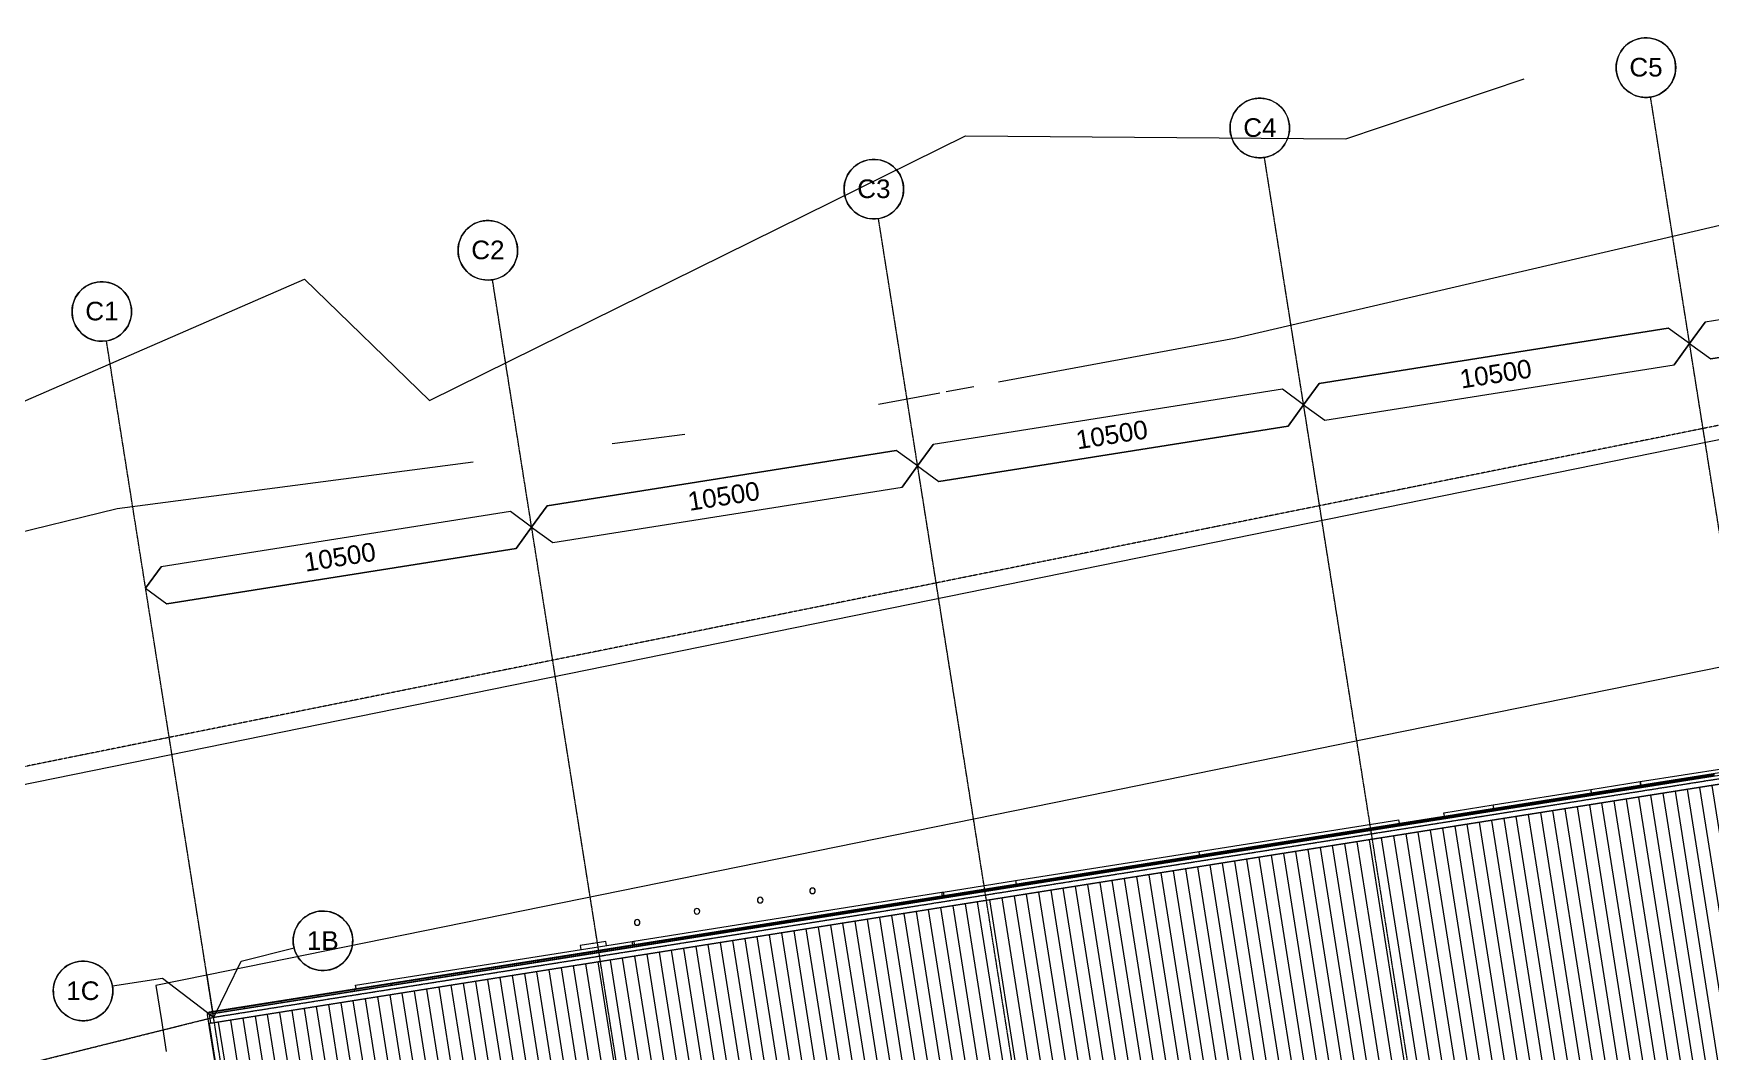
# Model space of a CAD drawing. Header units: millimetres. Extents: x -2355745 to -2216356, y 3958910 to 4068440.
# Drawn here: x -2330832 to -2285777, y 4037610 to 4064945 of the extents above; entities that cross this region are included whole.
import ezdxf

# ---------------------------------------------------------------- set-up
doc = ezdxf.new("R2010")
doc.units = ezdxf.units.MM
doc.linetypes.add('AEC_Double Dash', pattern=[39, 15, -4, 6, -4, 6, -4])
doc.linetypes.add('Grid Line', pattern=[21, 12, -3, 3, -3])
for name, color, linetype, lineweight in [('A-ANNO-NOTE', 131, 'Continuous', 5), ('A-DETL-GENF', 92, 'Continuous', 5), ('A-FLOR', 192, 'Continuous', 5), ('A-GENM', 13, 'Continuous', 5), ('A-ROOF', 132, 'Continuous', 5), ('A-ROOF-OTLN', 132, 'Continuous', 5), ('A-ROOF-PATT', 132, 'Continuous', 5), ('A-WALL', 113, 'Continuous', 5), ('C-PROP-LINE', 91, 'AEC_Double Dash', 13), ('C-TOPO', 7, 'Continuous', 5), ('F-FIRE', 13, 'Continuous', 5), ('Q-SPCQ', 91, 'Continuous', 5), ('S-GRID', 1, 'Continuous', 5), ('S-GRID-IDEN', 1, 'Continuous', 5)]:
    doc.layers.add(name, color=color, linetype=linetype, lineweight=lineweight)
doc.styles.add('Arial', font='arial.ttf', dxfattribs={"height": 500})

# ---------------------------------------------------------------- blocks, each defined once
blk = doc.blocks.new('Hydrant_double6 - Hydrant_double-1019398-ROOF - Part B')
at = {"layer": 'F-FIRE'}
for p, q in [((-2397509, 3973380), (-2398171, 3973152)), ((-2398171, 3973152), (-2398135, 3973047)), ((-2397473, 3973275), (-2397509, 3973380))]:
    blk.add_line(p, q, dxfattribs=at)
blk.add_arc((-2397820, 3973209), 60, 99.2863, 118.7145, dxfattribs=at)
blk = doc.blocks.new('Roof Gutters3 - Roof Gutters-1885272-ROOF - Part B')
at = {"layer": 'A-ROOF'}
for p, q in [((-2326112, 4038326), (-2326110, 4038327)), ((-2325880, 4036852), (-2326112, 4038326))]:
    blk.add_line(p, q, dxfattribs=at)
blk = doc.blocks.new('Bollard_Typical - 150mm Diameter - BOL002 _removable_-1561748-ROOF - Part B')
at = {"layer": 'Q-SPCQ'}
for start, end in [(360, 180), (180, 0)]:
    blk.add_arc((1.2, -75), 75, start, end, dxfattribs=at)
blk = doc.blocks.new('Bollard_Typical - 150mm Diameter - BOL001 _fixed_-1895789-ROOF - Part B')
at = {"layer": 'Q-SPCQ'}
for start, end in [(360, 180), (180, 0)]:
    blk.add_arc((1.2, -75), 75, start, end, dxfattribs=at)
blk = doc.blocks.new('Generic Models 19 - Generic Models 13-2245973-ROOF - Part B')
at = {"layer": 'A-GENM'}
for p, q in [((-2288958, 4044434), (-2287630, 4044644)), ((-2287630, 4044644), (-2285326, 4045009)), ((-2287630, 4044644), (-2287616, 4044553)), ((-2287616, 4044553), (-2287630, 4044644)), ((-2291583, 4044018), (-2288962, 4044433)), ((-2288962, 4044433), (-2288958, 4044434)), ((-2288962, 4044433), (-2288947, 4044342)), ((-2288944, 4044342), (-2288958, 4044434)), ((-2292907, 4043808), (-2291583, 4044018)), ((-2292893, 4043717), (-2292907, 4043808)), ((-2291568, 4043927), (-2291583, 4044018)), ((-2299483, 4042767), (-2294113, 4043617)), ((-2294098, 4043526), (-2294113, 4043617)), ((-2304416, 4041985), (-2299483, 4042767)), ((-2299468, 4042675), (-2299483, 4042767)), ((-2306355, 4041678), (-2304416, 4041985)), ((-2304416, 4041985), (-2304402, 4041894)), ((-2314674, 4040361), (-2306396, 4041672)), ((-2306396, 4041672), (-2306355, 4041678)), ((-2306381, 4041580), (-2306396, 4041672)), ((-2306355, 4041678), (-2306341, 4041587)), ((-2322145, 4039177), (-2314714, 4040354)), ((-2314714, 4040354), (-2314674, 4040361)), ((-2314699, 4040263), (-2314714, 4040354)), ((-2314674, 4040361), (-2314660, 4040269)), ((-2322131, 4039086), (-2322145, 4039177))]:
    blk.add_line(p, q, dxfattribs=at)
blk = doc.blocks.new('Family - ___-240017-ROOF - Part B')
at = {"layer": 'C-PROP-LINE'}
blk.add_line((-2260611, 4059444), (-2348376, 4041776), dxfattribs=at)
blk = doc.blocks.new('Dimension - Grids _2D_ - 1-200-2187043-ROOF - Part B')
at = {"layer": 'A-DETL-GENF'}
for p, q in [((-4573, 500), (-5073, 0)), ((-5073, 0), (-4573, 500)), ((4927, 500), (-4573, 500)), ((-4573, 500), (4927, 500)), ((5427, 0), (4927, 500)), ((5427, 0), (4927, 500)), ((-5073, 0), (-4573, -500)), ((-5073, 0), (-4573, -500)), ((4927, -500), (5427, 0)), ((5427, 0), (4927, -500)), ((-4573, -500), (4927, -500)), ((-4573, -500), (4927, -500))]:
    blk.add_line(p, q, dxfattribs=at)
blk = doc.blocks.new('Dimension - Grids _2D_ - 1-200-2186991-ROOF - Part B')
at = {"layer": 'A-DETL-GENF'}
for p, q in [((-4573, 500), (-5073, 0)), ((-5073, 0), (-4573, 500)), ((4927, 500), (-4573, 500)), ((-4573, 500), (4927, 500)), ((5427, 0), (4927, 500)), ((5427, 0), (4927, 500)), ((-5073, 0), (-4573, -500)), ((-5073, 0), (-4573, -500)), ((4927, -500), (5427, 0)), ((5427, 0), (4927, -500)), ((-4573, -500), (4927, -500)), ((-4573, -500), (4927, -500))]:
    blk.add_line(p, q, dxfattribs=at)
blk = doc.blocks.new('Grid - A1-203820-ROOF - Part B')
at = {"layer": 'S-GRID-IDEN'}
blk.add_circle((0, 0), 4, dxfattribs=at)
for start, end in [(360, 180), (180, 360)]:
    blk.add_arc((0, 0), 4, start, end, dxfattribs=at)

msp = doc.modelspace()

# ---------------------------------------------------------------- hatches: boundary and pattern name
at = {"layer": 'A-ROOF-PATT'}
h = msp.add_hatch(dxfattribs=at)
h.set_pattern_fill('FP_4', color=256, style=0, pattern_type=2)
h.set_pattern_definition([(279, (-407230.8, -207712.5), (328.900217, 52.092677), [])])
h.paths.add_polyline_path([(-2323027, 4019089), (-2232192, 4033447), (-2236132, 4052512), (-2236188, 4052503), (-2236203, 4052598), (-2326114, 4038357), (-2325863, 4036765), (-2325828, 4036774), (-2323027, 4019089)])
h.paths.add_polyline_path([(-2322033, 4028611), (-2322027, 4028611), (-2322026, 4028611)])
h.paths.add_polyline_path([(-2320898, 4028794), (-2320893, 4028794), (-2320891, 4028794)])
h.paths.add_polyline_path([(-2319764, 4028977), (-2319758, 4028977), (-2319756, 4028977)])
h.paths.add_polyline_path([(-2318134, 4029240), (-2318134, 4029239), (-2318126, 4029240)])
h.paths.add_polyline_path([(-2243219, 4041298), (-2243214, 4041297), (-2243212, 4041298)])
h.paths.add_polyline_path([(-2242084, 4041480), (-2242079, 4041480), (-2242077, 4041480)])
h.paths.add_polyline_path([(-2240950, 4041662), (-2240944, 4041662), (-2240942, 4041662)])
h.paths.add_polyline_path([(-2240000, 4041815), (-2239999, 4041814), (-2239991, 4041816)])
h.paths.add_polyline_path([(-2239320, 4041924), (-2239320, 4041923), (-2239312, 4041925)])
h.paths.add_polyline_path([(-2323536, 4028193), (-2323578, 4028456), (-2323033, 4028543), (-2323018, 4028452), (-2322969, 4028460), (-2322780, 4028491), (-2317801, 4029295), (-2317807, 4029338), (-2317760, 4029346), (-2317760, 4029346), (-2317748, 4029350), (-2317748, 4029352), (-2317583, 4029378), (-2317583, 4029379), (-2317569, 4029377), (-2317522, 4029383), (-2317515, 4029340), (-2312168, 4030201), (-2312174, 4030245), (-2312127, 4030252), (-2312126, 4030253), (-2312115, 4030256), (-2312115, 4030259), (-2311950, 4030285), (-2311950, 4030285), (-2311936, 4030283), (-2311889, 4030289), (-2311882, 4030247), (-2306535, 4031107), (-2306541, 4031151), (-2306494, 4031159), (-2306494, 4031159), (-2306482, 4031163), (-2306482, 4031165), (-2306317, 4031191), (-2306317, 4031192), (-2306303, 4031190), (-2306256, 4031196), (-2306249, 4031153), (-2300903, 4032014), (-2300908, 4032058), (-2300862, 4032066), (-2300862, 4032066), (-2300850, 4032070), (-2300849, 4032072), (-2300684, 4032098), (-2300684, 4032098), (-2300670, 4032096), (-2300623, 4032102), (-2300616, 4032060), (-2295270, 4032921), (-2295275, 4032965), (-2295229, 4032972), (-2295229, 4032972), (-2295217, 4032976), (-2295216, 4032979), (-2295051, 4033005), (-2295051, 4033005), (-2295037, 4033003), (-2294990, 4033009), (-2294983, 4032967), (-2289637, 4033827), (-2289642, 4033871), (-2289596, 4033879), (-2289596, 4033879), (-2289584, 4033883), (-2289583, 4033885), (-2289418, 4033911), (-2289418, 4033912), (-2289405, 4033910), (-2289357, 4033916), (-2289350, 4033873), (-2284004, 4034734), (-2284009, 4034778), (-2283963, 4034786), (-2283963, 4034786), (-2283951, 4034790), (-2283950, 4034792), (-2283786, 4034818), (-2283785, 4034818), (-2283772, 4034816), (-2283724, 4034822), (-2283717, 4034780), (-2278371, 4035641), (-2278376, 4035685), (-2278330, 4035692), (-2278330, 4035692), (-2278318, 4035696), (-2278317, 4035699), (-2278153, 4035725), (-2278152, 4035725), (-2278139, 4035723), (-2278091, 4035729), (-2278085, 4035687), (-2272738, 4036547), (-2272743, 4036591), (-2272697, 4036599), (-2272697, 4036599), (-2272685, 4036603), (-2272684, 4036605), (-2272520, 4036631), (-2272519, 4036632), (-2272506, 4036630), (-2272458, 4036636), (-2272452, 4036593), (-2267105, 4037454), (-2267110, 4037498), (-2267064, 4037506), (-2267064, 4037506), (-2267052, 4037510), (-2267051, 4037512), (-2266887, 4037538), (-2266886, 4037538), (-2266873, 4037536), (-2266826, 4037542), (-2266819, 4037500), (-2261472, 4038361), (-2261478, 4038405), (-2261431, 4038412), (-2261431, 4038412), (-2261419, 4038416), (-2261419, 4038419), (-2261254, 4038445), (-2261253, 4038445), (-2261240, 4038443), (-2261193, 4038449), (-2261186, 4038407), (-2255839, 4039267), (-2255845, 4039311), (-2255798, 4039319), (-2255798, 4039319), (-2255786, 4039323), (-2255786, 4039325), (-2255621, 4039351), (-2255620, 4039352), (-2255607, 4039350), (-2255560, 4039356), (-2255553, 4039313), (-2250206, 4040174), (-2250212, 4040218), (-2250165, 4040226), (-2250165, 4040226), (-2250153, 4040230), (-2250153, 4040232), (-2249988, 4040258), (-2249988, 4040258), (-2249974, 4040256), (-2249927, 4040262), (-2249920, 4040220), (-2244573, 4041080), (-2244579, 4041125), (-2244532, 4041132), (-2244532, 4041132), (-2244520, 4041136), (-2244520, 4041139), (-2244355, 4041165), (-2244355, 4041165), (-2244341, 4041163), (-2244294, 4041169), (-2244285, 4041127), (-2244238, 4041134), (-2244037, 4041166), (-2243499, 4041252), (-2243433, 4041263), (-2243002, 4041332), (-2242836, 4041359), (-2242831, 4041360), (-2239070, 4041965), (-2239084, 4042056), (-2238539, 4042143), (-2238497, 4041880), (-2239042, 4041793), (-2239068, 4041958), (-2239195, 4041937), (-2244286, 4041119), (-2244264, 4040973), (-2244312, 4040966), (-2244324, 4040971), (-2244324, 4040968), (-2244343, 4040965), (-2244489, 4040942), (-2244489, 4040942), (-2244502, 4040935), (-2244549, 4040929), (-2244572, 4041073), (-2249919, 4040212), (-2249897, 4040067), (-2249945, 4040060), (-2249957, 4040064), (-2249957, 4040062), (-2249976, 4040058), (-2250122, 4040036), (-2250122, 4040035), (-2250135, 4040029), (-2250182, 4040023), (-2250205, 4040166), (-2255552, 4039305), (-2255530, 4039160), (-2255578, 4039153), (-2255590, 4039157), (-2255590, 4039155), (-2255609, 4039152), (-2255755, 4039129), (-2255755, 4039128), (-2255768, 4039122), (-2255815, 4039116), (-2255838, 4039259), (-2261184, 4038399), (-2261163, 4038253), (-2261211, 4038246), (-2261223, 4038251), (-2261223, 4038248), (-2261242, 4038245), (-2261388, 4038222), (-2261388, 4038222), (-2261400, 4038215), (-2261448, 4038209), (-2261471, 4038353), (-2266817, 4037492), (-2266796, 4037347), (-2266844, 4037340), (-2266855, 4037344), (-2266856, 4037342), (-2266875, 4037338), (-2267021, 4037316), (-2267021, 4037315), (-2267033, 4037309), (-2267081, 4037303), (-2267104, 4037446), (-2272450, 4036585), (-2272429, 4036440), (-2272476, 4036433), (-2272488, 4036437), (-2272489, 4036435), (-2272508, 4036432), (-2272654, 4036409), (-2272654, 4036408), (-2272666, 4036402), (-2272714, 4036396), (-2272737, 4036539), (-2278083, 4035679), (-2278062, 4035534), (-2278109, 4035527), (-2278121, 4035531), (-2278122, 4035528), (-2278141, 4035525), (-2278287, 4035502), (-2278287, 4035502), (-2278299, 4035495), (-2278347, 4035489), (-2278370, 4035633), (-2283716, 4034772), (-2283694, 4034627), (-2283742, 4034620), (-2283754, 4034624), (-2283755, 4034622), (-2283774, 4034619), (-2283919, 4034596), (-2283919, 4034595), (-2283932, 4034589), (-2283979, 4034583), (-2284002, 4034726), (-2289349, 4033865), (-2289327, 4033720), (-2289375, 4033713), (-2289387, 4033717), (-2289388, 4033715), (-2289407, 4033712), (-2289552, 4033689), (-2289552, 4033689), (-2289565, 4033682), (-2289612, 4033676), (-2289635, 4033819), (-2294982, 4032959), (-2294960, 4032814), (-2295008, 4032807), (-2295020, 4032811), (-2295021, 4032808), (-2295040, 4032805), (-2295185, 4032782), (-2295185, 4032782), (-2295198, 4032775), (-2295245, 4032770), (-2295268, 4032913), (-2300615, 4032052), (-2300593, 4031907), (-2300641, 4031900), (-2300653, 4031904), (-2300654, 4031902), (-2300673, 4031899), (-2300818, 4031876), (-2300818, 4031875), (-2300831, 4031869), (-2300878, 4031863), (-2300901, 4032006), (-2306248, 4031146), (-2306226, 4031000), (-2306274, 4030993), (-2306286, 4030997), (-2306287, 4030995), (-2306306, 4030992), (-2306451, 4030969), (-2306451, 4030969), (-2306464, 4030962), (-2306511, 4030956), (-2306534, 4031099), (-2311881, 4030239), (-2311859, 4030094), (-2311907, 4030087), (-2311919, 4030091), (-2311919, 4030088), (-2311938, 4030085), (-2312084, 4030062), (-2312084, 4030062), (-2312097, 4030055), (-2312144, 4030050), (-2312167, 4030193), (-2317514, 4029332), (-2317492, 4029187), (-2317540, 4029180), (-2317552, 4029184), (-2317552, 4029182), (-2317571, 4029179), (-2317717, 4029156), (-2317717, 4029155), (-2317730, 4029149), (-2317777, 4029143), (-2317800, 4029286), (-2323017, 4028443), (-2322991, 4028280), (-2323534, 4028193)])
h.paths.add_polyline_path([(-2318158, 4029235), (-2318156, 4029237), (-2318156, 4029236)])
h.paths.add_polyline_path([(-2239344, 4041920), (-2239341, 4041921), (-2239341, 4041920)])

# ---------------------------------------------------------------- linework, layer by layer
at = {"layer": 'A-FLOR'}
for p, q in [((-2345216, 4041905), (-2283958, 4054368)), ((-2262839, 4052542), (-2294595, 4046081)), ((-2294595, 4046081), (-2302885, 4044394)), ((-2302885, 4044394), (-2326174, 4039656)), ((-2326174, 4039656), (-2327547, 4039377)), ((-2326174, 4039656), (-2326020, 4038686)), ((-2327547, 4039377), (-2327398, 4038439)), ((-2327398, 4038439), (-2327267, 4037610))]:
    msp.add_line(p, q, dxfattribs=at)
at = {"layer": 'A-ROOF'}
for p, q in [((-2236203, 4052598), (-2326114, 4038357)), ((-2326114, 4038357), (-2325863, 4036765))]:
    msp.add_line(p, q, dxfattribs=at)
at = {"layer": 'A-ROOF-OTLN'}
for p, q in [((-2326103, 4038607), (-2236242, 4052840)), ((-2326066, 4038370), (-2236481, 4052559)), ((-2326113, 4038671), (-2255021, 4049932)), ((-2326110, 4038651), (-2326113, 4038671)), ((-2326065, 4038365), (-2326104, 4038612))]:
    msp.add_line(p, q, dxfattribs=at)
at = {"layer": 'A-WALL'}
for p, q in [((-2293571, 4043805), (-2285670, 4045057)), ((-2285664, 4045017), (-2293565, 4043766)), ((-2287645, 4044744), (-2287639, 4044704)), ((-2286658, 4044900), (-2286651, 4044861)), ((-2290608, 4044275), (-2290602, 4044235)), ((-2289621, 4044431), (-2289614, 4044392)), ((-2288633, 4044587), (-2288627, 4044548)), ((-2297522, 4043180), (-2293571, 4043805)), ((-2293565, 4043766), (-2297516, 4043140)), ((-2293571, 4043805), (-2293565, 4043766)), ((-2292584, 4043962), (-2292577, 4043922)), ((-2291596, 4044118), (-2291590, 4044079)), ((-2296534, 4043336), (-2296528, 4043296)), ((-2295547, 4043492), (-2295540, 4043453)), ((-2294559, 4043649), (-2294553, 4043609)), ((-2306411, 4041772), (-2297522, 4043180)), ((-2297516, 4043140), (-2306405, 4041732)), ((-2299497, 4042867), (-2299491, 4042827)), ((-2298510, 4043023), (-2298504, 4042984)), ((-2297522, 4043180), (-2297516, 4043140)), ((-2302461, 4042397), (-2302454, 4042358)), ((-2301473, 4042554), (-2301467, 4042514)), ((-2300485, 4042710), (-2300479, 4042671)), ((-2305424, 4041928), (-2305417, 4041888)), ((-2304436, 4042084), (-2304430, 4042045)), ((-2303448, 4042241), (-2303442, 4042201)), ((-2312337, 4040833), (-2306411, 4041772)), ((-2306405, 4041732), (-2312331, 4040793)), ((-2308387, 4041459), (-2308380, 4041419)), ((-2307399, 4041615), (-2307393, 4041576)), ((-2306411, 4041772), (-2306405, 4041732)), ((-2311350, 4040989), (-2311343, 4040950)), ((-2310362, 4041146), (-2310356, 4041106)), ((-2309374, 4041302), (-2309368, 4041263)), ((-2322214, 4039269), (-2312337, 4040833)), ((-2312331, 4040793), (-2322208, 4039229)), ((-2313325, 4040676), (-2313319, 4040637)), ((-2312337, 4040833), (-2312331, 4040793)), ((-2316288, 4040207), (-2316282, 4040168)), ((-2315300, 4040364), (-2315294, 4040324)), ((-2314313, 4040520), (-2314307, 4040481)), ((-2319251, 4039738), (-2319245, 4039698)), ((-2318264, 4039894), (-2318257, 4039855)), ((-2317276, 4040051), (-2317270, 4040011)), ((-2326165, 4038643), (-2322214, 4039269)), ((-2322208, 4039229), (-2326159, 4038603)), ((-2322214, 4039269), (-2322208, 4039229)), ((-2321227, 4039425), (-2321220, 4039385)), ((-2320239, 4039581), (-2320233, 4039542)), ((-2325177, 4038799), (-2325171, 4038760)), ((-2324190, 4038956), (-2324183, 4038916)), ((-2323202, 4039112), (-2323196, 4039073)), ((-2326165, 4038643), (-2326159, 4038603)), ((-2326103, 4038254), (-2326159, 4038603)), ((-2325926, 4037133), (-2326103, 4038254)), ((-2326101, 4038254), (-2326103, 4038254))]:
    msp.add_line(p, q, dxfattribs=at)
at = {"layer": 'C-TOPO'}
for p, q in [((-2295576, 4062121), (-2290786, 4063727)), ((-2320192, 4055095), (-2305790, 4062197)), ((-2305790, 4062197), (-2295576, 4062121)), ((-2287206, 4059408), (-2281609, 4060710)), ((-2298564, 4056766), (-2287206, 4059408)), ((-2338718, 4051746), (-2323553, 4058350)), ((-2323553, 4058350), (-2320192, 4055095)), ((-2304903, 4055591), (-2298564, 4056766)), ((-2306313, 4055330), (-2305568, 4055468)), ((-2308129, 4054994), (-2306482, 4055299)), ((-2315282, 4053934), (-2313334, 4054190)), ((-2328588, 4052189), (-2319021, 4053444)), ((-2332805, 4051161), (-2328588, 4052189))]:
    msp.add_line(p, q, dxfattribs=at)
at = {"layer": 'S-GRID', "linetype": 'Grid Line'}
for p, q in [((-2277009, 3997728), (-2287386, 4063240)), ((-2282158, 3963115), (-2297760, 4061618)), ((-2292528, 3961473), (-2308130, 4059976)), ((-2303284, 3962259), (-2318501, 4058333)), ((-2313655, 3960616), (-2328872, 4056690)), ((-2326008, 4038526), (-2226640, 4054265)), ((-2353591, 4031650), (-2325988, 4038529))]:
    msp.add_line(p, q, dxfattribs=at)
at = {"layer": 'S-GRID'}
for p, q in [((-2325253, 4040034), (-2323833, 4040388)), ((-2325988, 4038529), (-2325253, 4040034)), ((-2327366, 4039573), (-2328711, 4039359)), ((-2326008, 4038526), (-2327366, 4039573))]:
    msp.add_line(p, q, dxfattribs=at)

# ---------------------------------------------------------------- block references
at = {"layer": 'A-DETL-GENF'}
for name, p, rotation in [('Dimension - Grids _2D_ - 1-200-2187043-ROOF - Part B', (-2280977, 4057470), 189.000328388153), ('Dimension - Grids _2D_ - 1-200-2186991-ROOF - Part B', (-2291698, 4055771), 9.000328388137419), ('Dimension - Grids _2D_ - 1-200-2187043-ROOF - Part B', (-2301718, 4054184), 189.0003283881522), ('Dimension - Grids _2D_ - 1-200-2186991-ROOF - Part B', (-2312439, 4052486), 9.000328388138396), ('Dimension - Grids _2D_ - 1-200-2187043-ROOF - Part B', (-2322459, 4050899), 189.0003283881532)]:
    msp.add_blockref(name, p, dxfattribs=dict(at, rotation=rotation))
at = {"layer": 'A-GENM'}
msp.add_blockref('Generic Models 19 - Generic Models 13-2245973-ROOF - Part B', (-33, 211), dxfattribs=at)
at = {"layer": 'A-ROOF'}
msp.add_blockref('Roof Gutters3 - Roof Gutters-1885272-ROOF - Part B', (0, 0), dxfattribs=at)
at = {"layer": 'C-PROP-LINE'}
msp.add_blockref('Family - ___-240017-ROOF - Part B', (0, 0), dxfattribs=at)
at = {"layer": 'F-FIRE', "rotation": 349.9999212679971}
msp.add_blockref('Hydrant_double6 - Hydrant_double-1019398-ROOF - Part B', (-644345, -288775), dxfattribs=at)
at = {"layer": 'Q-SPCQ'}
for name, p in [('Bollard_Typical - 150mm Diameter - BOL001 _fixed_-1895789-ROOF - Part B', (-2309903, 4041998)), ('Bollard_Typical - 150mm Diameter - BOL002 _removable_-1561748-ROOF - Part B', (-2313009, 4041449)), ('Bollard_Typical - 150mm Diameter - BOL002 _removable_-1561748-ROOF - Part B', (-2311309, 4041749)), ('Bollard_Typical - 150mm Diameter - BOL002 _removable_-1561748-ROOF - Part B', (-2314614, 4041149))]:
    msp.add_blockref(name, p, dxfattribs=at)
at = {"layer": 'S-GRID-IDEN', "xscale": 199.9999999999999, "yscale": 199.9999999999999, "zscale": 199.9999999999999}
for p, rotation in [((-2287511, 4064030), 9.000328388145308), ((-2297885, 4062408), 9.000328388145308), ((-2308255, 4060766), 9.000328388145308), ((-2318626, 4059123), 9.000328388145347), ((-2328997, 4057480), 9.000328388145347), ((-2323057, 4040581), 283.9934690902122), ((-2329501, 4039234), 279.0003283881442)]:
    msp.add_blockref('Grid - A1-203820-ROOF - Part B', p, dxfattribs=dict(at, rotation=rotation))

# ---------------------------------------------------------------- texts
at = {"layer": 'A-ANNO-NOTE', "char_height": 500, "width": 2324.89, "attachment_point": 1, "rotation": 9.0003, "style": 'Arial'}
for insert in [(-2292546, 4055904), (-2302860, 4054270), (-2313287, 4052619), (-2323602, 4050985)]:
    msp.add_mtext('10500', dxfattribs=dict(at, insert=insert))
at = {"layer": 'S-GRID-IDEN', "char_height": 500, "attachment_point": 1, "style": 'Arial'}
for s, insert, width in [('C5', (-2287955, 4064291), 1074.26), ('C4', (-2298329, 4062670), 1074.26), ('C3', (-2308700, 4061027), 1074.26), ('C2', (-2319070, 4059385), 1074.26), ('C1', (-2329441, 4057742), 1074.26), ('1B', (-2323487, 4040838), 1026.16), ('1C', (-2329952, 4039491), 1074.26)]:
    msp.add_mtext(s, dxfattribs=dict(at, insert=insert, width=width))

doc.saveas('drawing.dxf')
